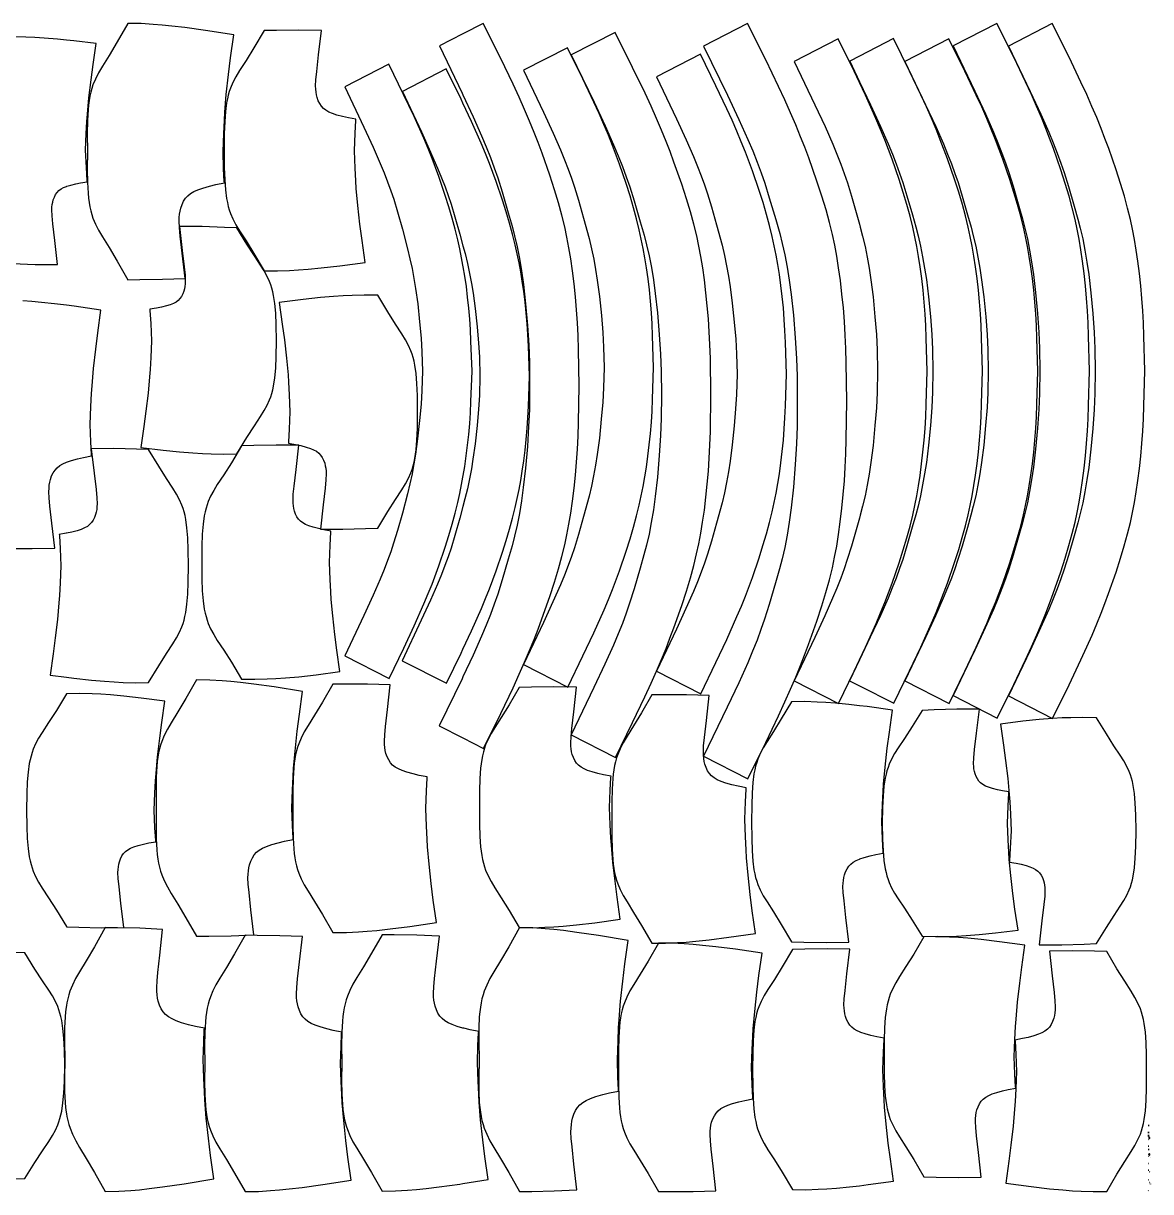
# Model space of a CAD drawing. Extents: x 0 to 114685, y 0 to 58932.
# Drawn here: x 57829 to 114685, y 4 to 58932 of the extents above; entities that cross this region are included whole.
import ezdxf

# ---------------------------------------------------------------- set-up
doc = ezdxf.new("R2010")
doc.units = 0
doc.layers.get('0').update_dxf_attribs({"linetype": 'CONTINUOUS'})

msp = doc.modelspace()

# ---------------------------------------------------------------- linework, layer by layer
for points in [[(61050, 51572), (61059, 50911), (61089, 50363), (61113, 50123), (61143, 49898), (61181, 49684), (61226, 49482), (61280, 49290), (61340, 49106), (61462, 48811), (61622, 48494), (61815, 48160), (62150, 47619), (62558, 46939), (63092, 46004), (63709, 46008), (64842, 46021), (65984, 46068), (65839, 47340), (65743, 48205), (65702, 48630), (65689, 48948), (65693, 49132), (65707, 49302), (65732, 49460), (65767, 49610), (65830, 49795), (65911, 49964), (66008, 50112), (66118, 50237), (66257, 50349), (66425, 50449), (66626, 50538), (66884, 50627), (67210, 50722), (67537, 50800), (67966, 50884), (67962, 50949), (67931, 51591), (67903, 52468), (67935, 53385), (67966, 54056), (67990, 54457), (68063, 55346), (68173, 56348), (68282, 57198), (68440, 58357), (67018, 58576), (65976, 58721), (65313, 58799), (64827, 58848), (64380, 58883), (63769, 58921), (63092, 58932), (62559, 57997), (62151, 57317), (61815, 56776), (61622, 56442), (61463, 56125), (61341, 55830), (61280, 55647), (61227, 55454), (61182, 55252), (61144, 55038), (61113, 54813), (61089, 54573), (61059, 54025), (61050, 53364), (61063, 52468), (61050, 51572), (61050, 51572)], [(78808, 23498), (80000, 22888), (81041, 22356), (81906, 24123), (82525, 25423), (82836, 26098), (83112, 26718), (83363, 27303), (83592, 27862), (83790, 28368), (83986, 28894), (84379, 30019), (84618, 30752), (84819, 31414), (84990, 32034), (85134, 32623), (85244, 33133), (85344, 33668), (85437, 34233), (85523, 34837), (85604, 35491), (85672, 36146), (85729, 36803), (85772, 37460), (85804, 38102), (85827, 38804), (85857, 40643), (85827, 42482), (85804, 43185), (85773, 43827), (85729, 44484), (85673, 45140), (85605, 45796), (85524, 46450), (85438, 47054), (85346, 47618), (85246, 48154), (85137, 48664), (84992, 49253), (84822, 49874), (84621, 50536), (84383, 51268), (83992, 52389), (83795, 52916), (83597, 53426), (83362, 53999), (83109, 54592), (82833, 55211), (82531, 55864), (81905, 57166), (81024, 58932), (80000, 58404), (78813, 57791), (79960, 55410), (80000, 55325), (80516, 54223), (80942, 53265), (81178, 52703), (81391, 52167), (81583, 51650), (81756, 51148), (81983, 50428), (82288, 49380), (82480, 48702), (82606, 48223), (82735, 47663), (82850, 47072), (82953, 46444), (83046, 45765), (83154, 44790), (83249, 43692), (83315, 42695), (83350, 41838), (83360, 40644), (83350, 39448), (83314, 38592), (83248, 37595), (83152, 36496), (83044, 35522), (82951, 34843), (82848, 34215), (82733, 33624), (82604, 33064), (82478, 32584), (82285, 31907), (81981, 30863), (81753, 30140), (81580, 29638), (81387, 29122), (81174, 28585), (80938, 28023), (80511, 27062), (80000, 25972), (79956, 25878), (78808, 23498), (78808, 23498)], [(104719, 25022), (106952, 23881), (107781, 25582), (108374, 26834), (108672, 27484), (108937, 28081), (109178, 28644), (109397, 29182), (109588, 29674), (109776, 30182), (110150, 31260), (110375, 31954), (110566, 32592), (110732, 33193), (110872, 33766), (110980, 34260), (111078, 34773), (111169, 35309), (111252, 35874), (111332, 36493), (111400, 37116), (111456, 37742), (111501, 38372), (111533, 38984), (111558, 39654), (111595, 41406), (111558, 43158), (111533, 43827), (111501, 44439), (111457, 45069), (111401, 45696), (111333, 46318), (111254, 46937), (111170, 47502), (111080, 48039), (110982, 48552), (110875, 49045), (110734, 49619), (110569, 50220), (110378, 50858), (110154, 51552), (109781, 52627), (109592, 53136), (109401, 53630), (109176, 54182), (108933, 54754), (108669, 55350), (108380, 55978), (107780, 57232), (106935, 58932), (104724, 57792), (105820, 55504), (106351, 54364), (106758, 53445), (106983, 52906), (107186, 52391), (107369, 51894), (107535, 51412), (107752, 50715), (108041, 49715), (108223, 49066), (108344, 48604), (108470, 48063), (108583, 47496), (108684, 46901), (108774, 46271), (108882, 45352), (108977, 44302), (109045, 43353), (109082, 42541), (109098, 41406), (109082, 40270), (109044, 39459), (108976, 38510), (108880, 37460), (108772, 36541), (108682, 35911), (108580, 35316), (108468, 34750), (108342, 34208), (108220, 33744), (108038, 33097), (107751, 32101), (107532, 31401), (107366, 30919), (107182, 30422), (106979, 29907), (106754, 29368), (106346, 28446), (105816, 27308), (104719, 25022), (104719, 25022)], [(67964, 52509), (67965, 51665), (67983, 51043), (68020, 50528), (68078, 50090), (68118, 49890), (68163, 49700), (68216, 49519), (68276, 49348), (68396, 49072), (68551, 48776), (68738, 48464), (69062, 47960), (69456, 47326), (69973, 46453), (70648, 46448), (71260, 46470), (71706, 46494), (72193, 46531), (72857, 46594), (73790, 46704), (75067, 46874), (74910, 47983), (74803, 48796), (74695, 49750), (74620, 50605), (74596, 50989), (74563, 51632), (74530, 52509), (74561, 53387), (74596, 54029), (74600, 54095), (74222, 54164), (73932, 54229), (73643, 54308), (73415, 54384), (73237, 54460), (73087, 54546), (72964, 54643), (72865, 54752), (72778, 54882), (72704, 55029), (72646, 55192), (72613, 55324), (72589, 55465), (72575, 55614), (72570, 55774), (72582, 56079), (72624, 56497), (72720, 57339), (72864, 58576), (71723, 58594), (70590, 58576), (69972, 58564), (69455, 57692), (69061, 57058), (68738, 56554), (68551, 56242), (68396, 55946), (68276, 55670), (68216, 55498), (68163, 55318), (68118, 55128), (68078, 54927), (68020, 54490), (67983, 53975), (67965, 53353), (67964, 52509), (67964, 52509)], [(85462, 23044), (87694, 21903), (88560, 23669), (89178, 24969), (89489, 25645), (89766, 26264), (90016, 26850), (90245, 27408), (90443, 27915), (90639, 28441), (91032, 29565), (91272, 30298), (91472, 30960), (91643, 31580), (91788, 32169), (91897, 32680), (91998, 33215), (92090, 33780), (92176, 34383), (92257, 35038), (92326, 35693), (92382, 36349), (92426, 37006), (92457, 37648), (92480, 38351), (92510, 40190), (92480, 42029), (92457, 42731), (92426, 43374), (92382, 44030), (92326, 44687), (92258, 45342), (92178, 45996), (92092, 46600), (92000, 47165), (91899, 47700), (91790, 48210), (91646, 48800), (91475, 49420), (91274, 50082), (91036, 50815), (90645, 51936), (90448, 52463), (90250, 52972), (90016, 53546), (89762, 54139), (89486, 54758), (89184, 55411), (88558, 56712), (87677, 58478), (85466, 57338), (86613, 54956), (87169, 53770), (87596, 52812), (87831, 52250), (88044, 51713), (88236, 51196), (88410, 50694), (88636, 49975), (88941, 48926), (89134, 48248), (89260, 47769), (89388, 47210), (89503, 46619), (89606, 45991), (89699, 45312), (89807, 44337), (89902, 43238), (89968, 42241), (90003, 41385), (90013, 40190), (90003, 38995), (89968, 38139), (89901, 37141), (89806, 36043), (89697, 35068), (89604, 34389), (89501, 33761), (89386, 33170), (89257, 32611), (89131, 32130), (88938, 31454), (88634, 30409), (88406, 29686), (88233, 29185), (88040, 28668), (87828, 28132), (87592, 27569), (87164, 26608), (86609, 25425), (85462, 23044), (85462, 23044)], [(92136, 21968), (94369, 20827), (95270, 22658), (95915, 24006), (96239, 24708), (96527, 25351), (96788, 25957), (97026, 26536), (97231, 27057), (97435, 27600), (97847, 28773), (98101, 29544), (98311, 30230), (98488, 30869), (98636, 31474), (98748, 32002), (98851, 32559), (98945, 33152), (99034, 33794), (99116, 34484), (99185, 35172), (99241, 35858), (99284, 36542), (99314, 37214), (99335, 37950), (99359, 39876), (99335, 41802), (99314, 42537), (99284, 43210), (99241, 43894), (99186, 44580), (99117, 45268), (99035, 45958), (98947, 46599), (98853, 47192), (98750, 47749), (98638, 48277), (98490, 48884), (98313, 49524), (98104, 50210), (97852, 50979), (97442, 52146), (97238, 52691), (97032, 53216), (96788, 53812), (96524, 54427), (96236, 55069), (95922, 55746), (95270, 57095), (94353, 58926), (92141, 57786), (93339, 55310), (93921, 54075), (94366, 53080), (94613, 52496), (94835, 51938), (95036, 51400), (95218, 50878), (95453, 50136), (95774, 49040), (95977, 48333), (96108, 47836), (96240, 47258), (96358, 46642), (96462, 45982), (96557, 45254), (96666, 44220), (96760, 43077), (96825, 42034), (96857, 41130), (96862, 39876), (96856, 38621), (96824, 37718), (96759, 36675), (96665, 35531), (96555, 34498), (96460, 33770), (96355, 33110), (96238, 32494), (96106, 31916), (95974, 31418), (95772, 30712), (95451, 29620), (95214, 28874), (95033, 28353), (94832, 27815), (94609, 27258), (94362, 26672), (93916, 25674), (93335, 24443), (92136, 21968), (92136, 21968)], [(107510, 25015), (109743, 23874), (110572, 25575), (111165, 26827), (111463, 27477), (111728, 28074), (111968, 28638), (112188, 29176), (112378, 29667), (112567, 30176), (112941, 31253), (113166, 31948), (113357, 32585), (113522, 33186), (113663, 33760), (113770, 34253), (113869, 34766), (113960, 35302), (114043, 35868), (114123, 36486), (114191, 37109), (114247, 37736), (114292, 38366), (114324, 38978), (114349, 39647), (114386, 41399), (114349, 43151), (114324, 43820), (114292, 44432), (114248, 45062), (114192, 45689), (114124, 46312), (114044, 46930), (113961, 47496), (113870, 48032), (113772, 48545), (113666, 49038), (113525, 49612), (113360, 50213), (113169, 50851), (112944, 51546), (112572, 52620), (112383, 53129), (112192, 53623), (111967, 54176), (111724, 54747), (111460, 55343), (111171, 55971), (110570, 57225), (109726, 58925), (107515, 57785), (108610, 55498), (109142, 54358), (109549, 53438), (109774, 52900), (109976, 52384), (110160, 51888), (110326, 51405), (110543, 50708), (110832, 49708), (111014, 49059), (111135, 48597), (111261, 48056), (111374, 47490), (111475, 46894), (111565, 46264), (111672, 45345), (111768, 44295), (111836, 43346), (111873, 42534), (111889, 41399), (111873, 40264), (111835, 39452), (111767, 38503), (111670, 37453), (111563, 36534), (111472, 35904), (111371, 35309), (111258, 34743), (111133, 34201), (111011, 33738), (110829, 33090), (110542, 32094), (110322, 31394), (110157, 30912), (109973, 30415), (109770, 29900), (109545, 29361), (109137, 28439), (108606, 27302), (107510, 25015), (107510, 25015)], [(96706, 25766), (98939, 24625), (99732, 26260), (100000, 26828), (100300, 27464), (100837, 28662), (101067, 29204), (101277, 29723), (101642, 30690), (101997, 31720), (102207, 32376), (102390, 32988), (102549, 33570), (102686, 34130), (102791, 34605), (102887, 35096), (102976, 35604), (103057, 36131), (103136, 36716), (103203, 37306), (103260, 37903), (103305, 38505), (103339, 39086), (103366, 39722), (103409, 41388), (103366, 43053), (103339, 43689), (103306, 44270), (103261, 44872), (103204, 45469), (103137, 46059), (103059, 46644), (102978, 47171), (102889, 47679), (102793, 48170), (102689, 48646), (102551, 49206), (102392, 49789), (102210, 50401), (102000, 51056), (101647, 52082), (101281, 53053), (101066, 53586), (100832, 54136), (100580, 54709), (100304, 55312), (100000, 55950), (99730, 56517), (98922, 58152), (96711, 57012), (97755, 54819), (98262, 53724), (98649, 52845), (98863, 52329), (99056, 51836), (99231, 51359), (99389, 50896), (99599, 50219), (99870, 49270), (100000, 48802), (100042, 48651), (100158, 48205), (100281, 47681), (100392, 47139), (100491, 46578), (100578, 45996), (100685, 45131), (100782, 44132), (100851, 43232), (100891, 42464), (100912, 41388), (100891, 40312), (100851, 39545), (100781, 38644), (100684, 37644), (100577, 36780), (100489, 36199), (100390, 35638), (100279, 35096), (100156, 34571), (100039, 34123), (100000, 33982), (99868, 33506), (99597, 32561), (99386, 31881), (99228, 31418), (99052, 30941), (98859, 30448), (98645, 29932), (98257, 29050), (97751, 27958), (96706, 25766), (96706, 25766)], [(99502, 25777), (100000, 25522), (101734, 24636), (102528, 26271), (103095, 27475), (103632, 28673), (103862, 29215), (104073, 29734), (104438, 30701), (104793, 31730), (105003, 32386), (105185, 32999), (105344, 33581), (105482, 34140), (105586, 34616), (105683, 35107), (105772, 35615), (105853, 36142), (105931, 36727), (105999, 37317), (106055, 37914), (106101, 38516), (106134, 39097), (106161, 39733), (106205, 41398), (106162, 43064), (106135, 43700), (106102, 44281), (106056, 44883), (106000, 45480), (105933, 46070), (105854, 46655), (105773, 47182), (105685, 47690), (105589, 48180), (105484, 48656), (105347, 49216), (105188, 49800), (105005, 50412), (104796, 51067), (104443, 52093), (104077, 53064), (103861, 53597), (103628, 54147), (103376, 54720), (103100, 55322), (102526, 56528), (101717, 58163), (100000, 57277), (99506, 57022), (100000, 55985), (100550, 54830), (101058, 53735), (101445, 52856), (101658, 52340), (101852, 51847), (102026, 51370), (102184, 50907), (102394, 50230), (102666, 49280), (102838, 48662), (102954, 48216), (103076, 47692), (103187, 47150), (103286, 46589), (103374, 46007), (103480, 45142), (103577, 44143), (103647, 43243), (103686, 42475), (103708, 41399), (103686, 40323), (103646, 39556), (103576, 38655), (103479, 37654), (103372, 36790), (103284, 36210), (103185, 35649), (103074, 35107), (102952, 34582), (102834, 34134), (102663, 33517), (102392, 32572), (102181, 31892), (102023, 31428), (101848, 30952), (101654, 30458), (101441, 29943), (101052, 29060), (100546, 27969), (100000, 26823), (99502, 25777), (99502, 25777)], [(102289, 25771), (104522, 24630), (105315, 26265), (105883, 27469), (106420, 28667), (106650, 29209), (106860, 29728), (107226, 30695), (107580, 31724), (107790, 32380), (107973, 32993), (108132, 33575), (108270, 34134), (108374, 34610), (108470, 35101), (108559, 35609), (108640, 36136), (108719, 36721), (108786, 37311), (108843, 37908), (108888, 38510), (108922, 39091), (108949, 39727), (108992, 41392), (108949, 43058), (108922, 43694), (108889, 44275), (108844, 44877), (108788, 45474), (108720, 46064), (108642, 46649), (108561, 47176), (108472, 47684), (108376, 48174), (108272, 48650), (108134, 49210), (107975, 49794), (107793, 50406), (107584, 51061), (107230, 52087), (106864, 53058), (106649, 53591), (106416, 54141), (106163, 54714), (105888, 55316), (105313, 56522), (104505, 58157), (102294, 57016), (103338, 54824), (103846, 53729), (104232, 52850), (104446, 52334), (104639, 51841), (104814, 51364), (104972, 50901), (105182, 50224), (105453, 49274), (105625, 48656), (105742, 48210), (105864, 47686), (105975, 47144), (106074, 46583), (106162, 46001), (106268, 45136), (106365, 44137), (106434, 43237), (106474, 42469), (106495, 41393), (106474, 40317), (106434, 39550), (106364, 38649), (106267, 37648), (106160, 36784), (106072, 36204), (105973, 35643), (105862, 35101), (105739, 34576), (105622, 34128), (105451, 33511), (105180, 32566), (104969, 31886), (104811, 31422), (104636, 30946), (104442, 30452), (104228, 29937), (103840, 29054), (103334, 27963), (102289, 25771), (102289, 25771)], [(83056, 26591), (85290, 25450), (86053, 27031), (86599, 28195), (87116, 29353), (87337, 29877), (87539, 30378), (87892, 31318), (88231, 32308), (88428, 32930), (88602, 33521), (88757, 34089), (88892, 34637), (88995, 35100), (89090, 35573), (89177, 36056), (89256, 36550), (89333, 37106), (89400, 37670), (89457, 38241), (89503, 38820), (89538, 39376), (89566, 39984), (89615, 41577), (89566, 43170), (89538, 43778), (89504, 44335), (89458, 44914), (89401, 45485), (89334, 46048), (89257, 46604), (89178, 47099), (89092, 47582), (88997, 48055), (88894, 48517), (88759, 49066), (88605, 49634), (88430, 50225), (88234, 50847), (87896, 51834), (87542, 52777), (87335, 53292), (87110, 53825), (86867, 54378), (86603, 54960), (86050, 56126), (85272, 57706), (83061, 56566), (84062, 54452), (84548, 53398), (84920, 52548), (85124, 52051), (85310, 51575), (85477, 51116), (85628, 50670), (85831, 50012), (86088, 49102), (86364, 48076), (86485, 47564), (86594, 47043), (86691, 46512), (86776, 45972), (86882, 45151), (86980, 44194), (87050, 43336), (87092, 42604), (87118, 41578), (87092, 40551), (87050, 39820), (86978, 38960), (86880, 38004), (86774, 37183), (86689, 36643), (86591, 36112), (86482, 35591), (86362, 35079), (86086, 34053), (85829, 33146), (85625, 32486), (85474, 32040), (85306, 31581), (85121, 31106), (84916, 30608), (84542, 29754), (84058, 28704), (83056, 26591), (83056, 26591)], [(89761, 26254), (91995, 25113), (92758, 26695), (93304, 27859), (93821, 29016), (94042, 29541), (94244, 30042), (94597, 30981), (94936, 31972), (95133, 32594), (95308, 33185), (95462, 33752), (95597, 34301), (95700, 34764), (95795, 35237), (95882, 35720), (95961, 36214), (96038, 36770), (96106, 37334), (96162, 37905), (96208, 38484), (96243, 39040), (96271, 39648), (96320, 41241), (96272, 42834), (96243, 43442), (96209, 43998), (96163, 44577), (96106, 45148), (96039, 45712), (95962, 46268), (95883, 46762), (95797, 47246), (95702, 47718), (95600, 48181), (95464, 48730), (95310, 49298), (95136, 49888), (94939, 50510), (94601, 51497), (94248, 52440), (94040, 52956), (93816, 53489), (93572, 54042), (93308, 54624), (92755, 55789), (91977, 57370), (89766, 56230), (90768, 54115), (91253, 53062), (91625, 52212), (91830, 51714), (92015, 51239), (92182, 50780), (92334, 50334), (92536, 49676), (92794, 48766), (93069, 47740), (93190, 47228), (93299, 46706), (93396, 46176), (93481, 45635), (93587, 44814), (93685, 43858), (93756, 42999), (93797, 42267), (93823, 41241), (93797, 40215), (93755, 39483), (93684, 38624), (93586, 37667), (93479, 36847), (93394, 36307), (93296, 35776), (93188, 35254), (93067, 34742), (92791, 33716), (92534, 32810), (92330, 32150), (92179, 31704), (92011, 31245), (91826, 30769), (91621, 30271), (91248, 29418), (90764, 28368), (89761, 26254), (89761, 26254)], [(74046, 27034), (76280, 25893), (77013, 27420), (77538, 28544), (78033, 29660), (78246, 30167), (78440, 30652), (78782, 31565), (79104, 32515), (79288, 33102), (79454, 33670), (79604, 34223), (79737, 34763), (79839, 35214), (79932, 35669), (80000, 36035), (80017, 36127), (80093, 36588), (80170, 37116), (80237, 37652), (80294, 38198), (80340, 38754), (80376, 39284), (80406, 39865), (80460, 41385), (80406, 42906), (80376, 43486), (80341, 44017), (80294, 44572), (80237, 45118), (80171, 45655), (80094, 46183), (80018, 46644), (80000, 46742), (79934, 47102), (79841, 47557), (79740, 48007), (79606, 48548), (79456, 49102), (79290, 49670), (79107, 50256), (78786, 51202), (78443, 52119), (78243, 52618), (78027, 53133), (77541, 54227), (77010, 55352), (76262, 56879), (74050, 55739), (75009, 53703), (75475, 52686), (75830, 51871), (76024, 51394), (76202, 50936), (76362, 50493), (76507, 50062), (76702, 49422), (76946, 48554), (77209, 47566), (77329, 47063), (77436, 46562), (77531, 46062), (77613, 45566), (77718, 44793), (77816, 43875), (77889, 43054), (77933, 42362), (77963, 41386), (77932, 40409), (77889, 39717), (77816, 38896), (77716, 37978), (77612, 37205), (77530, 36709), (77435, 36210), (77327, 35709), (77207, 35205), (76944, 34218), (76702, 33353), (76504, 32710), (76359, 32280), (76199, 31837), (76022, 31379), (75826, 30901), (75470, 30082), (75005, 29069), (74046, 27034), (74046, 27034)], [(76941, 26786), (79176, 25645), (79909, 27172), (80000, 27367), (80433, 28296), (80928, 29412), (81141, 29919), (81336, 30404), (81677, 31317), (82000, 32267), (82184, 32854), (82350, 33422), (82499, 33975), (82633, 34515), (82734, 34966), (82828, 35421), (82912, 35879), (82989, 36340), (83066, 36868), (83132, 37404), (83189, 37950), (83236, 38506), (83271, 39036), (83302, 39617), (83356, 41137), (83302, 42658), (83272, 43238), (83236, 43769), (83190, 44324), (83133, 44870), (83066, 45407), (82990, 45935), (82914, 46396), (82829, 46854), (82736, 47309), (82635, 47759), (82502, 48300), (82352, 48854), (82186, 49422), (82002, 50008), (81681, 50954), (81339, 51871), (81139, 52370), (80923, 52885), (80436, 53979), (80000, 54903), (79905, 55104), (79158, 56631), (76946, 55491), (77904, 53455), (78371, 52438), (78725, 51623), (78920, 51146), (79097, 50688), (79258, 50245), (79402, 49814), (79598, 49174), (79842, 48306), (80000, 47710), (80104, 47318), (80224, 46815), (80332, 46314), (80426, 45814), (80508, 45318), (80613, 44545), (80712, 43627), (80785, 42806), (80828, 42114), (80858, 41138), (80828, 40161), (80784, 39469), (80711, 38648), (80612, 37730), (80507, 36957), (80425, 36461), (80330, 35962), (80223, 35461), (80103, 34957), (80000, 34570), (79840, 33970), (79597, 33105), (79400, 32462), (79255, 32032), (79094, 31589), (78917, 31131), (78722, 30653), (78365, 29834), (77901, 28821), (76941, 26786), (76941, 26786)], [(63752, 37543), (64881, 37404), (65708, 37316), (66372, 37266), (66858, 37237), (67305, 37222), (67916, 37210), (68591, 37227), (69096, 38044), (69480, 38636), (69796, 39108), (69978, 39400), (70130, 39677), (70248, 39936), (70308, 40097), (70362, 40267), (70408, 40446), (70449, 40635), (70512, 41048), (70556, 41535), (70584, 42123), (70601, 42922), (70584, 43721), (70556, 44309), (70512, 44795), (70449, 45208), (70409, 45397), (70362, 45576), (70309, 45746), (70249, 45908), (70131, 46167), (69979, 46444), (69797, 46736), (69481, 47207), (69097, 47800), (68592, 48617), (67975, 48640), (66842, 48680), (65700, 48685), (65844, 47470), (65940, 46643), (65984, 46228), (65995, 45932), (65988, 45795), (65974, 45666), (65951, 45544), (65920, 45429), (65866, 45289), (65801, 45162), (65723, 45052), (65636, 44959), (65528, 44876), (65397, 44804), (65241, 44741), (65042, 44679), (64791, 44615), (64539, 44563), (64210, 44509), (64214, 44443), (64251, 43801), (64289, 42922), (64254, 42084), (64220, 41471), (64194, 41104), (64119, 40285), (64012, 39377), (63906, 38601), (63752, 37543), (63752, 37543)], [(70732, 44848), (70888, 43765), (70994, 42970), (71102, 42040), (71177, 41202), (71202, 40826), (71235, 40199), (71270, 39341), (71235, 38462), (71199, 37820), (71195, 37754), (71549, 37693), (71820, 37634), (72090, 37562), (72303, 37494), (72470, 37424), (72610, 37346), (72726, 37255), (72819, 37154), (72901, 37034), (72971, 36897), (73026, 36746), (73059, 36622), (73082, 36490), (73097, 36352), (73102, 36203), (73091, 35903), (73048, 35486), (72952, 34652), (72808, 33425), (73950, 33419), (75083, 33446), (75700, 33464), (76211, 34308), (76600, 34922), (76920, 35410), (77104, 35712), (77258, 35999), (77376, 36267), (77436, 36433), (77490, 36609), (77536, 36793), (77576, 36988), (77637, 37414), (77677, 37914), (77700, 38520), (77708, 39341), (77700, 40163), (77676, 40768), (77636, 41270), (77575, 41694), (77536, 41890), (77489, 42074), (77436, 42250), (77376, 42416), (77257, 42684), (77104, 42970), (76919, 43272), (76599, 43760), (76210, 44374), (75699, 45219), (75024, 45230), (74412, 45212), (73966, 45192), (73479, 45160), (72815, 45103), (71935, 45003), (70732, 44848), (70732, 44848)], [(59178, 26055), (60000, 25949), (60381, 25900), (61261, 25801), (61925, 25744), (62411, 25711), (62858, 25691), (63469, 25674), (64144, 25685), (64655, 26530), (65044, 27143), (65365, 27632), (65549, 27934), (65703, 28220), (65822, 28488), (65882, 28654), (65935, 28829), (65981, 29014), (66021, 29209), (66082, 29634), (66122, 30135), (66145, 30740), (66154, 31562), (66145, 32384), (66122, 32989), (66082, 33490), (66021, 33915), (65982, 34110), (65935, 34295), (65882, 34470), (65822, 34637), (65703, 34905), (65550, 35191), (65365, 35493), (65046, 35981), (64656, 36595), (64145, 37440), (63528, 37457), (62395, 37485), (61253, 37478), (61398, 36252), (61493, 35418), (61537, 35001), (61548, 34701), (61542, 34552), (61528, 34413), (61504, 34282), (61472, 34158), (61416, 34006), (61347, 33869), (61265, 33749), (61172, 33648), (61056, 33558), (60916, 33479), (60748, 33410), (60535, 33341), (60266, 33270), (60000, 33212), (59994, 33211), (59640, 33150), (59645, 33084), (59680, 32441), (59715, 31563), (59680, 30705), (59648, 30077), (59622, 29702), (59548, 28864), (59440, 27933), (59334, 27139), (59178, 26055), (59178, 26055)], [(66823, 31739), (66832, 30917), (66855, 30312), (66895, 29810), (66956, 29386), (66996, 29190), (67042, 29006), (67096, 28830), (67156, 28664), (67274, 28396), (67428, 28110), (67612, 27808), (67933, 27320), (68322, 26706), (68833, 25861), (69508, 25850), (70119, 25868), (70566, 25888), (71052, 25920), (71716, 25977), (72596, 26077), (73799, 26232), (73644, 27315), (73537, 28110), (73430, 29040), (73355, 29878), (73330, 30254), (73297, 30881), (73262, 31739), (73297, 32618), (73332, 33260), (73337, 33326), (72983, 33387), (72712, 33446), (72442, 33518), (72229, 33586), (72062, 33656), (71921, 33734), (71806, 33825), (71712, 33926), (71630, 34046), (71561, 34183), (71505, 34334), (71473, 34458), (71449, 34590), (71435, 34728), (71429, 34877), (71440, 35177), (71484, 35594), (71580, 36428), (71724, 37655), (70582, 37661), (69449, 37634), (68832, 37616), (68321, 36772), (67932, 36158), (67612, 35670), (67428, 35368), (67274, 35081), (67155, 34813), (67095, 34647), (67042, 34471), (66996, 34287), (66956, 34092), (66895, 33666), (66855, 33166), (66832, 32560), (66823, 31739), (66823, 31739)], [(64519, 18454), (64528, 17793), (64558, 17245), (64582, 17005), (64612, 16780), (64650, 16566), (64696, 16364), (64749, 16172), (64810, 15988), (64932, 15693), (65091, 15376), (65284, 15042), (65619, 14501), (66027, 13821), (66561, 12886), (67178, 12890), (68312, 12903), (69453, 12950), (69308, 14222), (69212, 15087), (69171, 15512), (69158, 15830), (69162, 16014), (69176, 16184), (69201, 16342), (69236, 16492), (69299, 16677), (69380, 16846), (69477, 16994), (69588, 17119), (69726, 17231), (69894, 17331), (70095, 17420), (70353, 17509), (70680, 17604), (71006, 17682), (71435, 17766), (71431, 17831), (71400, 18473), (71372, 19350), (71404, 20267), (71435, 20938), (71459, 21339), (71532, 22228), (71642, 23230), (71751, 24080), (71910, 25239), (70487, 25458), (69445, 25603), (68782, 25681), (68296, 25730), (67849, 25765), (67238, 25803), (66562, 25814), (66028, 24879), (65620, 24199), (65284, 23658), (65092, 23324), (64932, 23007), (64810, 22712), (64749, 22529), (64696, 22336), (64651, 22134), (64613, 21920), (64582, 21695), (64558, 21455), (64528, 20907), (64519, 20246), (64532, 19350), (64519, 18454), (64519, 18454)], [(71418, 18466), (71431, 17825), (71464, 17293), (71490, 17060), (71521, 16842), (71560, 16634), (71605, 16438), (71658, 16252), (71719, 16074), (71840, 15788), (71997, 15482), (72187, 15159), (72517, 14636), (72918, 13979), (73443, 13075), (74119, 13078), (74730, 13109), (75177, 13138), (75664, 13182), (76327, 13253), (77314, 13380), (78664, 13575), (78506, 14709), (78398, 15540), (78289, 16518), (78215, 17391), (78191, 17783), (78159, 18440), (78127, 19337), (78157, 20215), (78189, 20857), (78193, 20922), (77790, 20998), (77481, 21070), (77174, 21157), (76931, 21239), (76742, 21322), (76582, 21415), (76452, 21520), (76347, 21637), (76255, 21776), (76178, 21934), (76117, 22107), (76082, 22248), (76058, 22398), (76044, 22557), (76040, 22730), (76052, 23040), (76094, 23462), (76190, 24316), (76334, 25570), (75193, 25603), (74060, 25602), (73442, 25599), (72916, 24694), (72516, 24037), (72186, 23515), (71996, 23192), (71839, 22885), (71718, 22599), (71658, 22422), (71605, 22235), (71559, 22038), (71521, 21831), (71489, 21613), (71464, 21380), (71431, 20848), (71418, 20207), (71424, 19337), (71418, 18466), (71418, 18466)], [(80833, 19375), (80834, 18531), (80852, 17909), (80889, 17394), (80948, 16957), (80987, 16756), (81032, 16566), (81086, 16386), (81146, 16214), (81265, 15938), (81420, 15642), (81607, 15331), (81931, 14826), (82325, 14192), (82842, 13320), (83518, 13314), (84129, 13337), (84576, 13360), (85062, 13398), (85726, 13460), (86660, 13570), (87936, 13741), (87779, 14849), (87672, 15662), (87564, 16616), (87490, 17472), (87465, 17856), (87432, 18498), (87399, 19376), (87430, 20254), (87465, 20896), (87469, 20962), (87091, 21030), (86802, 21095), (86512, 21175), (86284, 21250), (86106, 21326), (85956, 21412), (85833, 21510), (85734, 21618), (85647, 21748), (85574, 21896), (85516, 22058), (85482, 22191), (85458, 22331), (85444, 22480), (85439, 22641), (85451, 22945), (85493, 23364), (85589, 24205), (85734, 25443), (84592, 25460), (83459, 25442), (82842, 25431), (82324, 24558), (81930, 23924), (81607, 23420), (81420, 23109), (81265, 22813), (81146, 22536), (81086, 22365), (81032, 22184), (80987, 21994), (80948, 21793), (80889, 21356), (80852, 20841), (80834, 20219), (80833, 19375), (80833, 19375)], [(57995, 19241), (58004, 18419), (58026, 17814), (58066, 17313), (58128, 16888), (58167, 16693), (58214, 16508), (58267, 16333), (58327, 16166), (58446, 15898), (58599, 15612), (58784, 15310), (59103, 14822), (59492, 14208), (60000, 13370), (60004, 13363), (60620, 13346), (61754, 13318), (62896, 13325), (62751, 14552), (62656, 15386), (62612, 15802), (62601, 16102), (62606, 16251), (62621, 16390), (62644, 16521), (62677, 16646), (62732, 16797), (62802, 16934), (62884, 17054), (62977, 17155), (63093, 17245), (63233, 17324), (63400, 17394), (63614, 17462), (63883, 17534), (64154, 17592), (64508, 17654), (64504, 17720), (64468, 18362), (64434, 19240), (64468, 20098), (64501, 20726), (64526, 21102), (64601, 21939), (64709, 22870), (64815, 23664), (64971, 24748), (63768, 24903), (62888, 25002), (62224, 25059), (61738, 25092), (61291, 25112), (60680, 25130), (60004, 25118), (60000, 25111), (59494, 24274), (59104, 23660), (58784, 23171), (58600, 22870), (58446, 22583), (58327, 22316), (58267, 22149), (58214, 21974), (58168, 21789), (58128, 21594), (58067, 21169), (58027, 20668), (58004, 20063), (57995, 19241), (57995, 19241)], [(87506, 17922), (87520, 17281), (87553, 16749), (87578, 16516), (87610, 16298), (87648, 16090), (87694, 15894), (87747, 15708), (87807, 15530), (87928, 15244), (88086, 14938), (88275, 14615), (88605, 14092), (89006, 13435), (89532, 12531), (90208, 12534), (90819, 12565), (91266, 12594), (91752, 12638), (92415, 12709), (93403, 12836), (94752, 13031), (94594, 14165), (94487, 14996), (94378, 15974), (94304, 16847), (94279, 17239), (94248, 17896), (94215, 18793), (94246, 19671), (94278, 20313), (94282, 20378), (93878, 20454), (93569, 20526), (93262, 20613), (93020, 20695), (92830, 20778), (92671, 20871), (92540, 20976), (92435, 21093), (92343, 21232), (92266, 21390), (92205, 21563), (92171, 21704), (92146, 21854), (92132, 22013), (92128, 22186), (92141, 22496), (92182, 22918), (92278, 23772), (92423, 25026), (91281, 25059), (90148, 25058), (89531, 25055), (89005, 24150), (88604, 23493), (88275, 22971), (88085, 22648), (87928, 22341), (87807, 22055), (87746, 21878), (87693, 21691), (87648, 21494), (87609, 21287), (87578, 21069), (87552, 20836), (87519, 20304), (87506, 19663), (87512, 18793), (87506, 17922), (87506, 17922)], [(94562, 18661), (94564, 17817), (94582, 17195), (94619, 16680), (94677, 16243), (94716, 16042), (94762, 15852), (94815, 15671), (94875, 15500), (94994, 15223), (95150, 14927), (95336, 14616), (95660, 14112), (96054, 13478), (96571, 12605), (97188, 12594), (98322, 12576), (99463, 12593), (99318, 13831), (99223, 14672), (99180, 15091), (99168, 15395), (99174, 15556), (99188, 15705), (99212, 15845), (99245, 15978), (99303, 16140), (99377, 16288), (99464, 16418), (99563, 16526), (99686, 16624), (99836, 16710), (100000, 16780), (100014, 16786), (100242, 16861), (100531, 16941), (100820, 17006), (101199, 17074), (101194, 17140), (101160, 17782), (101128, 18660), (101162, 19538), (101194, 20180), (101219, 20564), (101294, 21420), (101402, 22374), (101509, 23187), (101666, 24295), (100389, 24466), (100000, 24512), (99456, 24576), (98792, 24638), (98305, 24676), (97858, 24699), (97247, 24722), (96572, 24716), (96055, 23844), (95661, 23210), (95336, 22705), (95150, 22394), (94994, 22098), (94875, 21822), (94815, 21650), (94762, 21470), (94716, 21280), (94677, 21079), (94619, 20642), (94582, 20127), (94564, 19505), (94562, 18661), (94562, 18661)], [(101147, 18580), (101164, 17781), (101192, 17192), (101236, 16706), (101299, 16293), (101340, 16104), (101386, 15925), (101440, 15755), (101500, 15594), (101618, 15334), (101770, 15058), (101952, 14766), (102268, 14294), (102652, 13701), (103157, 12885), (103832, 12867), (104443, 12879), (104890, 12895), (105376, 12923), (106040, 12974), (106867, 13062), (107996, 13200), (107842, 14259), (107736, 15034), (107629, 15943), (107554, 16762), (107528, 17129), (107494, 17742), (107459, 18580), (107497, 19458), (107534, 20101), (107538, 20167), (107209, 20220), (106957, 20272), (106706, 20337), (106507, 20398), (106351, 20462), (106220, 20534), (106112, 20616), (106025, 20709), (105947, 20820), (105882, 20946), (105828, 21086), (105797, 21202), (105774, 21324), (105760, 21452), (105753, 21590), (105764, 21885), (105808, 22300), (105904, 23127), (106048, 24343), (104906, 24338), (103773, 24298), (103156, 24274), (102651, 23458), (102267, 22865), (101951, 22394), (101769, 22102), (101617, 21824), (101499, 21565), (101439, 21404), (101386, 21234), (101339, 21055), (101299, 20866), (101236, 20453), (101192, 19966), (101164, 19378), (101147, 18580), (101147, 18580)], [(107108, 23589), (107263, 22531), (107368, 21755), (107476, 20847), (107551, 20028), (107576, 19661), (107610, 19048), (107646, 18210), (107607, 17331), (107571, 16689), (107566, 16623), (107896, 16569), (108148, 16517), (108399, 16453), (108598, 16391), (108753, 16328), (108884, 16256), (108992, 16173), (109080, 16080), (109157, 15970), (109223, 15843), (109276, 15703), (109307, 15588), (109330, 15466), (109345, 15337), (109351, 15200), (109341, 14904), (109296, 14489), (109201, 13662), (109056, 12447), (110199, 12452), (111332, 12492), (111948, 12515), (112453, 13332), (112838, 13925), (113153, 14396), (113335, 14688), (113487, 14965), (113605, 15224), (113665, 15386), (113718, 15556), (113765, 15735), (113806, 15924), (113869, 16337), (113913, 16823), (113941, 17411), (113957, 18210), (113941, 19009), (113912, 19597), (113868, 20084), (113805, 20497), (113765, 20686), (113718, 20865), (113665, 21035), (113605, 21196), (113487, 21455), (113335, 21732), (113153, 22024), (112836, 22496), (112452, 23088), (111948, 23905), (111273, 23922), (110662, 23910), (110215, 23895), (109728, 23866), (109064, 23816), (108238, 23728), (107108, 23589), (107108, 23589)], [(59900, 5740), (59904, 5062), (59931, 4498), (59954, 4252), (59984, 4020), (60000, 3927), (60022, 3800), (60067, 3591), (60120, 3393), (60182, 3204), (60305, 2900), (60467, 2574), (60662, 2229), (61004, 1670), (61418, 969), (61960, 4), (62636, 21), (63248, 64), (63694, 102), (64180, 156), (64843, 240), (65938, 401), (67435, 646), (67274, 1830), (67166, 2698), (67056, 3717), (66982, 4630), (66958, 5040), (66928, 5725), (66898, 6662), (66925, 7538), (66953, 8179), (66957, 8245), (66504, 8336), (66157, 8421), (65812, 8523), (65540, 8619), (65327, 8714), (65150, 8821), (65004, 8941), (64887, 9074), (64785, 9232), (64700, 9411), (64635, 9607), (64598, 9766), (64574, 9933), (64559, 10113), (64556, 10309), (64570, 10633), (64610, 11062), (64706, 11938), (64851, 13227), (63710, 13286), (62576, 13309), (61959, 13319), (61416, 12354), (61002, 11652), (60662, 11094), (60466, 10750), (60304, 10423), (60181, 10118), (60120, 9930), (60067, 9732), (60022, 9523), (60000, 9396), (59984, 9303), (59954, 9071), (59931, 8824), (59904, 8261), (59900, 7582), (59920, 6662), (59900, 5740), (59900, 5740)], [(80794, 5741), (80798, 5062), (80825, 4499), (80848, 4252), (80878, 4020), (80915, 3800), (80960, 3592), (81014, 3394), (81075, 3205), (81198, 2900), (81360, 2574), (81556, 2229), (81896, 1671), (82310, 969), (82852, 4), (83470, 14), (84603, 38), (85744, 96), (85599, 1385), (85503, 2262), (85464, 2690), (85450, 3014), (85453, 3210), (85467, 3390), (85492, 3558), (85528, 3716), (85594, 3912), (85679, 4092), (85780, 4249), (85897, 4382), (86043, 4502), (86221, 4609), (86433, 4704), (86706, 4800), (87051, 4902), (87397, 4987), (87850, 5078), (87847, 5144), (87818, 5785), (87791, 6661), (87821, 7598), (87852, 8284), (87876, 8693), (87950, 9606), (88059, 10626), (88168, 11494), (88328, 12678), (86832, 12922), (85737, 13083), (85074, 13168), (84588, 13221), (84141, 13259), (83530, 13302), (82853, 13319), (82311, 12354), (81897, 11653), (81556, 11094), (81360, 10750), (81198, 10423), (81075, 10119), (81014, 9930), (80961, 9732), (80916, 9523), (80878, 9303), (80848, 9072), (80825, 8825), (80798, 8262), (80794, 7583), (80814, 6662), (80794, 5741), (80794, 5741)], [(66970, 5572), (66979, 4911), (67009, 4363), (67033, 4123), (67064, 3898), (67102, 3684), (67147, 3482), (67200, 3289), (67261, 3106), (67383, 2811), (67543, 2494), (67736, 2160), (68072, 1619), (68479, 939), (69013, 4), (69689, 15), (70300, 53), (70747, 88), (71233, 137), (71896, 215), (72938, 360), (74361, 579), (74202, 1738), (74094, 2588), (73984, 3590), (73910, 4479), (73886, 4880), (73855, 5551), (73824, 6468), (73851, 7345), (73882, 7987), (73886, 8052), (73458, 8136), (73131, 8214), (72804, 8309), (72546, 8398), (72345, 8487), (72177, 8587), (72039, 8699), (71928, 8824), (71831, 8972), (71750, 9141), (71687, 9326), (71652, 9476), (71627, 9634), (71613, 9804), (71609, 9988), (71622, 10306), (71663, 10731), (71759, 11596), (71904, 12868), (70763, 12915), (69629, 12928), (69012, 12932), (68478, 11997), (68070, 11317), (67735, 10776), (67542, 10442), (67383, 10125), (67261, 9830), (67200, 9646), (67147, 9454), (67102, 9252), (67064, 9038), (67033, 8813), (67009, 8573), (66979, 8025), (66970, 7364), (66983, 6468), (66970, 5572), (66970, 5572)], [(73878, 5601), (73887, 4940), (73917, 4392), (73941, 4152), (73972, 3928), (74010, 3714), (74055, 3511), (74108, 3319), (74169, 3136), (74291, 2840), (74451, 2524), (74644, 2190), (74980, 1648), (75387, 969), (75921, 34), (76597, 45), (77208, 82), (77655, 117), (78141, 166), (78804, 245), (79846, 389), (80000, 413), (81269, 609), (81110, 1768), (81002, 2617), (80892, 3619), (80818, 4509), (80794, 4910), (80763, 5581), (80732, 6498), (80759, 7375), (80790, 8016), (80794, 8082), (80366, 8166), (80039, 8244), (80000, 8255), (79712, 8339), (79454, 8428), (79253, 8516), (79085, 8616), (78947, 8729), (78836, 8854), (78739, 9002), (78658, 9171), (78595, 9356), (78560, 9506), (78535, 9664), (78521, 9834), (78517, 10018), (78530, 10335), (78571, 10760), (78667, 11626), (78812, 12897), (77671, 12945), (76537, 12957), (75920, 12962), (75386, 12026), (74978, 11346), (74643, 10806), (74450, 10471), (74291, 10154), (74169, 9859), (74108, 9676), (74055, 9484), (74010, 9281), (73972, 9067), (73941, 8842), (73917, 8602), (73887, 8054), (73878, 7394), (73891, 6498), (73878, 5601), (73878, 5601)], [(87844, 5400), (87857, 4759), (87890, 4228), (87916, 3994), (87947, 3776), (87986, 3569), (88031, 3372), (88084, 3186), (88145, 3008), (88266, 2722), (88423, 2416), (88613, 2092), (88942, 1570), (89343, 913), (89869, 8), (90486, 6), (91619, 4), (92761, 37), (92616, 1291), (92520, 2145), (92479, 2567), (92466, 2878), (92470, 3050), (92484, 3209), (92509, 3359), (92543, 3500), (92604, 3673), (92681, 3832), (92773, 3970), (92878, 4087), (93009, 4192), (93168, 4285), (93358, 4368), (93600, 4450), (93907, 4537), (94216, 4609), (94620, 4685), (94616, 4750), (94584, 5392), (94553, 6270), (94586, 7168), (94617, 7824), (94642, 8216), (94716, 9090), (94825, 10067), (94932, 10898), (95090, 12032), (93741, 12227), (92753, 12354), (92090, 12425), (91604, 12469), (91157, 12498), (90546, 12529), (89870, 12532), (89344, 11628), (88943, 10971), (88613, 10448), (88424, 10125), (88266, 9819), (88145, 9533), (88085, 9356), (88032, 9169), (87986, 8973), (87948, 8766), (87916, 8547), (87891, 8314), (87858, 7782), (87844, 7141), (87850, 6270), (87844, 5400), (87844, 5400)], [(101244, 6806), (101245, 5962), (101263, 5340), (101300, 4825), (101358, 4388), (101398, 4187), (101443, 3997), (101496, 3816), (101556, 3645), (101676, 3368), (101831, 3072), (102018, 2761), (102341, 2257), (102735, 1623), (103252, 750), (103870, 739), (105003, 721), (106144, 738), (106000, 1976), (105904, 2818), (105862, 3236), (105850, 3540), (105855, 3701), (105869, 3850), (105893, 3990), (105926, 4123), (105984, 4286), (106058, 4433), (106145, 4563), (106244, 4672), (106367, 4769), (106517, 4855), (106695, 4931), (106923, 5006), (107212, 5086), (107502, 5151), (107880, 5220), (107876, 5286), (107841, 5928), (107810, 6806), (107843, 7683), (107876, 8326), (107900, 8710), (107975, 9565), (108083, 10519), (108190, 11332), (108347, 12440), (107070, 12611), (106137, 12721), (105473, 12784), (104986, 12821), (104540, 12844), (103928, 12867), (103253, 12862), (102736, 11989), (102342, 11355), (102018, 10850), (101831, 10539), (101676, 10243), (101556, 9967), (101496, 9796), (101443, 9615), (101398, 9425), (101358, 9224), (101300, 8787), (101263, 8272), (101245, 7650), (101244, 6806), (101244, 6806)], [(94612, 6161), (94613, 5317), (94631, 4695), (94668, 4180), (94726, 3743), (94766, 3542), (94811, 3352), (94864, 3172), (94924, 3000), (95044, 2724), (95199, 2428), (95386, 2117), (95710, 1612), (96104, 978), (96621, 106), (97296, 100), (97908, 123), (98354, 146), (98841, 184), (99505, 246), (100000, 304), (100438, 356), (101715, 527), (101558, 1635), (101451, 2448), (101343, 3402), (101268, 4258), (101244, 4642), (101211, 5284), (101178, 6162), (101209, 7040), (101244, 7682), (101248, 7748), (100870, 7816), (100580, 7881), (100291, 7961), (100063, 8036), (100000, 8063), (99885, 8112), (99735, 8198), (99612, 8296), (99513, 8404), (99426, 8534), (99352, 8682), (99294, 8844), (99261, 8977), (99237, 9117), (99223, 9266), (99218, 9427), (99230, 9731), (99272, 10150), (99368, 10991), (99512, 12229), (98371, 12246), (97238, 12228), (96620, 12217), (96103, 11344), (95709, 10710), (95386, 10206), (95199, 9895), (95044, 9599), (94924, 9322), (94864, 9151), (94811, 8970), (94766, 8780), (94726, 8579), (94668, 8142), (94631, 7627), (94613, 7005), (94612, 6161), (94612, 6161)], [(107375, 431), (108652, 260), (109585, 150), (110249, 88), (110736, 50), (111182, 27), (111794, 4), (112469, 10), (112986, 882), (113380, 1516), (113704, 2021), (113891, 2332), (114046, 2628), (114166, 2904), (114226, 3076), (114279, 3256), (114324, 3446), (114364, 3647), (114422, 4084), (114459, 4599), (114477, 5221), (114478, 6065), (114477, 6909), (114459, 7531), (114422, 8046), (114364, 8483), (114324, 8684), (114279, 8874), (114226, 9055), (114166, 9226), (114046, 9503), (113891, 9799), (113704, 10110), (113381, 10614), (112987, 11248), (112470, 12121), (111852, 12132), (110719, 12150), (109578, 12133), (109722, 10895), (109818, 10054), (109860, 9635), (109872, 9331), (109867, 9170), (109853, 9021), (109829, 8881), (109796, 8748), (109738, 8586), (109664, 8438), (109577, 8308), (109478, 8200), (109355, 8102), (109205, 8016), (109027, 7940), (108799, 7865), (108510, 7785), (108220, 7720), (107842, 7652), (107846, 7586), (107881, 6944), (107912, 6066), (107879, 5188), (107846, 4546), (107822, 4162), (107747, 3306), (107639, 2352), (107532, 1539), (107375, 431), (107375, 431)], [(114566, 3337), (114614, 3337), (114566, 3337), (114566, 3337)], [(114582, 2959), (114582, 3013), (114582, 2959), (114582, 2959)], [(114582, 2793), (114582, 2862), (114582, 2793), (114582, 2793)], [(114582, 2739), (114651, 2691), (114651, 2739), (114582, 2739), (114582, 2739)], [(114582, 2632), (114597, 2617), (114582, 2632), (114582, 2632)], [(114566, 2291), (114590, 2291), (114566, 2291), (114566, 2291)], [(114566, 2131), (114614, 2131), (114566, 2131), (114566, 2131)], [(114582, 1875), (114587, 1860), (114597, 1850), (114612, 1846), (114617, 1846), (114631, 1850), (114641, 1860), (114646, 1875), (114646, 1880), (114641, 1894), (114631, 1904), (114617, 1909), (114597, 1904), (114587, 1894), (114582, 1880), (114582, 1875), (114582, 1875)], [(114582, 1787), (114597, 1772), (114582, 1787), (114582, 1787)], [(114582, 1425), (114587, 1416), (114582, 1425), (114582, 1425)], [(114675, 1714), (114680, 1709), (114675, 1714), (114675, 1714)], [(114566, 1085), (114590, 1085), (114566, 1085), (114566, 1085)], [(114566, 592), (114574, 592), (114566, 592), (114566, 592)], [(114617, 1000), (114621, 996), (114626, 1000), (114621, 1005), (114617, 1000), (114617, 1000)], [(114675, 1000), (114680, 996), (114675, 1000), (114675, 1000)], [(114566, 52), (114574, 60), (114566, 52)], [(114617, 468), (114621, 463), (114626, 468), (114621, 473), (114617, 468), (114617, 468)], [(114675, 468), (114680, 463), (114675, 468), (114675, 468)], [(114675, 390), (114680, 385), (114685, 390), (114680, 395), (114675, 390), (114675, 390)]]:
    msp.add_lwpolyline(points, close=True)
for points in [[(57283, 46814), (58416, 46775), (59558, 46770), (59414, 47985), (59318, 48812), (59274, 49227), (59263, 49522), (59270, 49660), (59284, 49789), (59307, 49910), (59338, 50026), (59392, 50166), (59457, 50293), (59535, 50403), (59622, 50496), (59730, 50579), (59861, 50651), (60000, 50707), (60017, 50714), (60216, 50776), (60467, 50840), (60719, 50892), (61048, 50946), (61044, 51012), (61007, 51654), (60969, 52532), (61004, 53370), (61038, 53984), (61064, 54350), (61139, 55170), (61246, 56078), (61352, 56854), (61506, 57912), (60377, 58050), (60000, 58091), (59550, 58139), (58886, 58189), (58400, 58218), (57953, 58233), (57342, 58245)], [(57138, 32438), (58271, 32436), (59413, 32469), (59268, 33723), (59172, 34577), (59131, 34999), (59118, 35310), (59122, 35482), (59136, 35641), (59161, 35791), (59195, 35932), (59256, 36105), (59333, 36264), (59425, 36402), (59530, 36519), (59661, 36624), (59820, 36717), (60000, 36796), (60010, 36800), (60252, 36882), (60559, 36969), (60868, 37041), (61272, 37117), (61268, 37182), (61236, 37824), (61205, 38702), (61238, 39600), (61269, 40256), (61294, 40648), (61368, 41522), (61477, 42499), (61584, 43330), (61742, 44464), (60393, 44659), (60000, 44710), (59405, 44786), (58742, 44857), (58256, 44901), (57809, 44930)], [(57228, 642), (57903, 660), (58408, 1476), (58792, 2069), (59108, 2541), (59290, 2832), (59442, 3109), (59560, 3368), (59620, 3530), (59674, 3700), (59720, 3878), (59761, 4068), (59824, 4480), (59868, 4967), (59896, 5556), (59913, 6354), (59896, 7153), (59868, 7741), (59824, 8228), (59761, 8640), (59721, 8830), (59674, 9009), (59621, 9179), (59561, 9340), (59443, 9599), (59291, 9876), (59109, 10168), (58793, 10640), (58409, 11233), (57904, 12049), (57287, 12073)]]:
    msp.add_lwpolyline(points)

doc.saveas('drawing.dxf')
